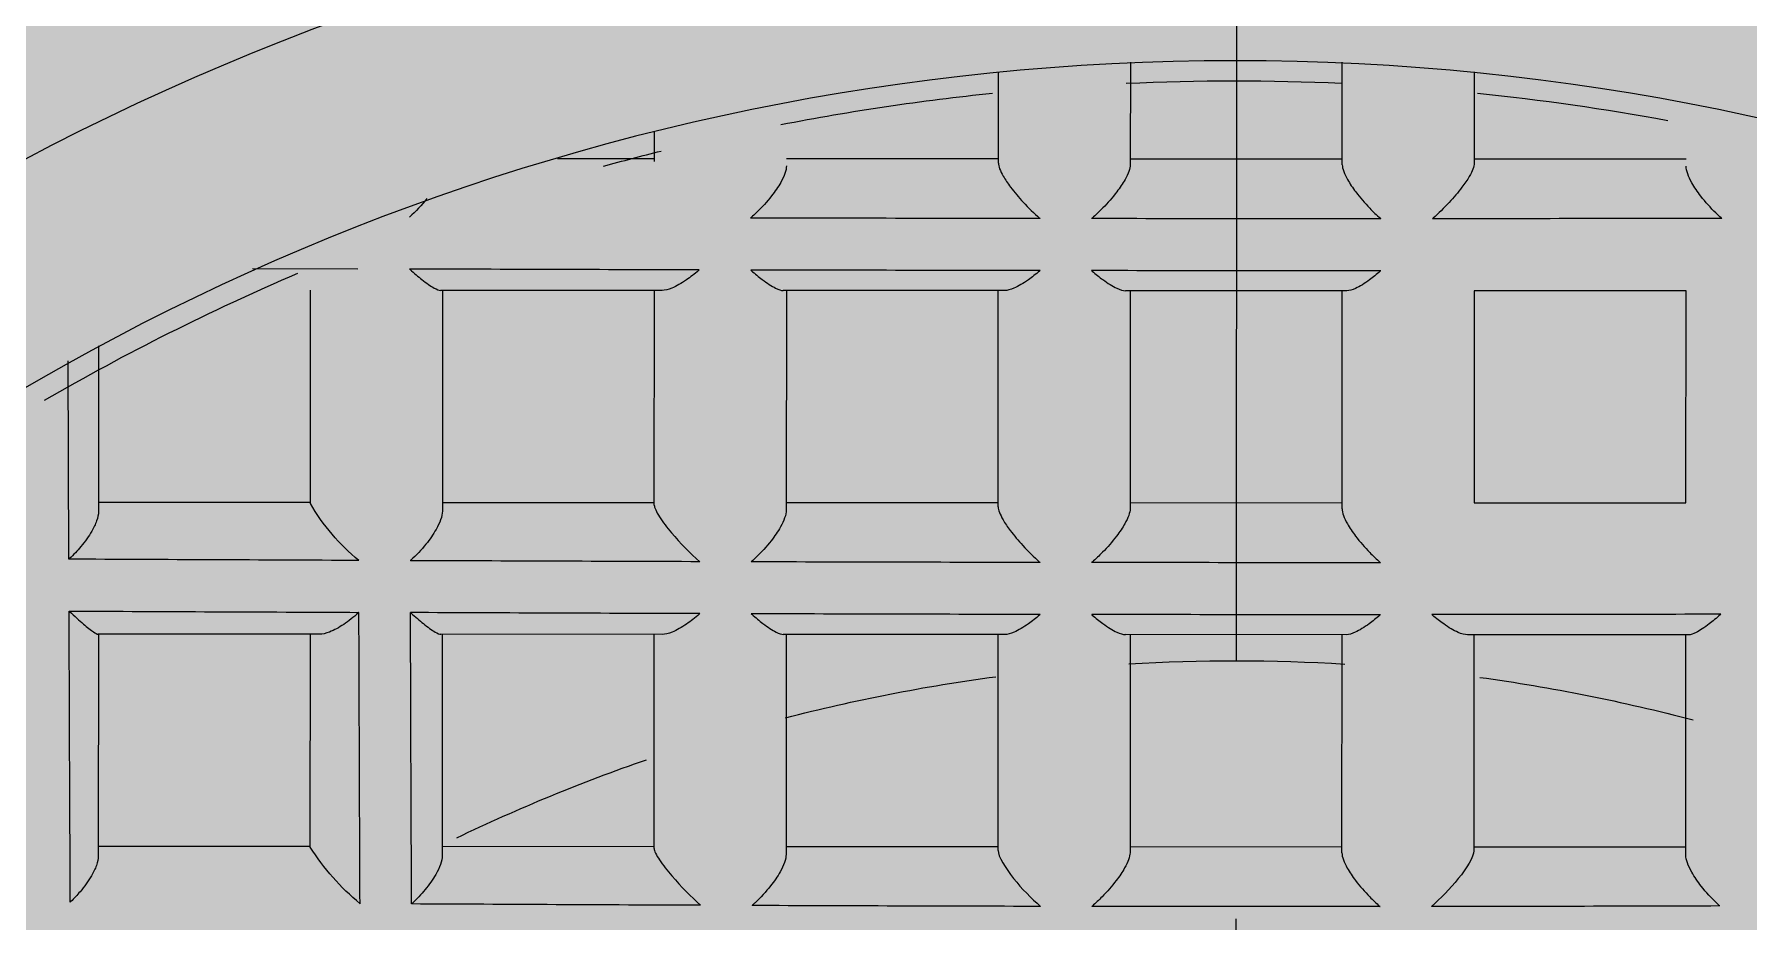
# Model space of a CAD drawing. Header units: millimetres. Extents: x 307301 to 459443, y -2888111 to -2805601.
# Drawn here: x 451694.624 to 451698.773, y -2883726.326 to -2883724.179 of the extents above; entities that cross this region are included whole.
import ezdxf

# ---------------------------------------------------------------- set-up
doc = ezdxf.new("R2010")
doc.units = ezdxf.units.MM
doc.header["$LTSCALE"] = 10
doc.header["$MEASUREMENT"] = 0
doc.linetypes.add('CENTER2', pattern=[1.125, 0.75, -0.125, 0.125, -0.125])
for name, color, linetype in [('$DDT_AUDIT_GENERATED_(131)', 7, 'Continuous'), ('$DDT_AUDIT_GENERATED_(159)', 7, 'Continuous'), ('$DDT_AUDIT_GENERATED_(15E)', 7, 'Continuous'), ('$DDT_AUDIT_GENERATED_(224)', 7, 'Continuous'), ('$DDT_AUDIT_GENERATED_(77)', 7, 'Continuous'), ('$DDT_AUDIT_GENERATED_(7E)', 7, 'Continuous'), ('$DDT_AUDIT_GENERATED_(901)', 7, 'Continuous'), ('$DDT_AUDIT_GENERATED_(E33)', 7, 'Continuous'), ('BMA  furniture', 6, 'Continuous'), ('Default', 7, 'Continuous'), ('Furniture - Plan', 3, 'Continuous')]:
    doc.layers.add(name, color=color, linetype=linetype)

# ---------------------------------------------------------------- blocks, each defined once
blk = doc.blocks.new('TUFTUFTU')
at = {"layer": 'Furniture - Plan', "ltscale": 0.01}
h = blk.add_hatch(color=250, dxfattribs=at)
h.dxf.hatch_style = 1
h.set_gradient(color1=(51, 51, 51), color2=(105, 105, 105), one_color=1, tint=0.41, name='INVCYLINDER')
edge = h.paths.add_edge_path()
edge.add_arc((1413476.9385, -245799.0001), 296.5262, 0, 360)
at = {"layer": '$DDT_AUDIT_GENERATED_(131)', "color": 6, "linetype": 'Continuous'}
for start, end in [(95.84723, 100.47216), (87.37632, 92.56257), (78.99342, 84.14715), (74.60183, 76.03657), (59.96843, 66.79465)]:
    blk.add_arc((1413476.9385, -245799.0001), 11.5165, start, end, dxfattribs=at)
at = {"layer": '$DDT_AUDIT_GENERATED_(159)', "color": 6, "linetype": 'Continuous'}
for start, end in [(86.60965, 93.49213), (75.52244, 82.35525), (97.80839, 104.74055), (64.36537, 70.90392)]:
    blk.add_arc((1413476.9385, -245799.0001), 8.71, start, end, dxfattribs=at)
at = {"layer": '$DDT_AUDIT_GENERATED_(15E)', "color": 3, "linetype": 'Continuous'}
for radius in [295.9456, 295.5585]:
    blk.add_circle((1413476.9385, -245799.0001), radius, dxfattribs=at)
at = {"layer": '$DDT_AUDIT_GENERATED_(224)', "color": 3, "linetype": 'Continuous'}
for radius in [300, 296.5262, 296.1324]:
    blk.add_circle((1413476.9385, -245799.0001), radius, dxfattribs=at)
at = {"layer": '$DDT_AUDIT_GENERATED_(77)', "color": 6, "linetype": 'Continuous'}
for radius in [20.2846, 17.9619, 12.5811]:
    blk.add_circle((1413476.9385, -245799.0001), radius, dxfattribs=at)
blk.add_arc((1413476.9385, -245799.0001), 18.0296, 345.02605, 285.02605, dxfattribs=at)
at = {"layer": '$DDT_AUDIT_GENERATED_(7E)', "color": 6, "linetype": 'Continuous'}
for radius in [62.9054, 61.937]:
    blk.add_circle((1413476.9385, -245799.0001), radius, dxfattribs=at)
at = {"layer": '$DDT_AUDIT_GENERATED_(901)', "color": 6, "linetype": 'Continuous'}
for p, q in [((1413475.7815, -245787.4408), (1413475.7817, -245787.8828)), ((1413476.4205, -245787.8898), (1413476.4203, -245787.394)), ((1413477.4461, -245787.3935), (1413477.4463, -245787.8893)), ((1413478.0851, -245787.8817), (1413478.0849, -245787.4397)), ((1413479.7496, -245787.874), (1413479.7496, -245787.7321)), ((1413475.7817, -245787.8615), (1413474.7559, -245787.862)), ((1413477.4463, -245787.8607), (1413476.4205, -245787.8612)), ((1413479.1109, -245787.86), (1413478.085, -245787.8604)), ((1413480.2191, -245787.8595), (1413479.7496, -245787.8597)), ((1413481.6949, -245788.3923), (1413481.1849, -245788.394)), ((1413474.7562, -245788.5007), (1413475.782, -245788.5002)), ((1413474.7567, -245789.5265), (1413474.7562, -245788.5007)), ((1413475.782, -245788.5002), (1413475.7825, -245789.5261)), ((1413476.3977, -245788.4999), (1413477.4697, -245788.4995)), ((1413476.4212, -245789.5548), (1413476.4208, -245788.4999)), ((1413477.4466, -245788.4995), (1413477.4471, -245789.5544)), ((1413478.0548, -245788.4992), (1413479.1269, -245788.4987)), ((1413478.0858, -245789.5455), (1413478.0853, -245788.4992)), ((1413479.1112, -245788.4987), (1413479.1117, -245789.5612)), ((1413479.7128, -245788.4984), (1413480.7851, -245788.498)), ((1413479.7504, -245789.5367), (1413479.7499, -245788.4984)), ((1413480.7757, -245788.498), (1413480.7762, -245789.5662)), ((1413481.4149, -245789.5298), (1413481.4145, -245788.4977)), ((1413482.4404, -245788.766), (1413482.4408, -245789.569)), ((1413482.5838, -245789.799), (1413482.587, -245788.8392)), ((1413475.7825, -245789.5261), (1413474.7567, -245789.5265)), ((1413477.4471, -245789.5253), (1413476.4212, -245789.5258)), ((1413479.1116, -245789.5246), (1413478.0858, -245789.525)), ((1413480.7762, -245789.5238), (1413479.7504, -245789.5243)), ((1413482.4408, -245789.523), (1413481.4149, -245789.5235)), ((1413474.743, -245790.1653), (1413475.8142, -245790.1648)), ((1413474.7574, -245791.2297), (1413474.7569, -245790.1653)), ((1413475.7828, -245790.1648), (1413475.7833, -245791.2099)), ((1413476.399, -245790.1645), (1413477.4699, -245790.164)), ((1413476.422, -245791.2201), (1413476.4215, -245790.1645)), ((1413477.4474, -245790.164), (1413477.4478, -245791.2196)), ((1413478.0547, -245790.1638), (1413479.1259, -245790.1633)), ((1413478.0866, -245791.2089), (1413478.0861, -245790.1638)), ((1413479.1119, -245790.1633), (1413479.1124, -245791.2277)), ((1413479.7119, -245790.163), (1413480.7836, -245790.1625)), ((1413479.7511, -245791.1989), (1413479.7507, -245790.163)), ((1413480.7765, -245790.1625), (1413480.777, -245791.2328)), ((1413481.3713, -245790.1623), (1413482.4438, -245790.1618)), ((1413481.4157, -245791.1919), (1413481.4152, -245790.1622)), ((1413482.4411, -245790.1618), (1413482.4416, -245791.235)), ((1413475.7833, -245791.1906), (1413474.7574, -245791.1911)), ((1413477.4478, -245791.1899), (1413476.422, -245791.1903)), ((1413479.1124, -245791.1891), (1413478.0866, -245791.1896)), ((1413480.777, -245791.1884), (1413479.7511, -245791.1888)), ((1413482.4415, -245791.1876), (1413481.4157, -245791.1881))]:
    blk.add_line(p, q, dxfattribs=at)
for centre, radius, start, end in [((1413481.4239, -245787.5987), 0.7316, 218.47987, 228.13419), ((1413476.4355, -244429.6851), 1358.4663, 269.9218647, 269.9809504), ((1413476.3769, -244564.0185), 1224.1329, 269.9932779, 270.0588278), ((1413476.1961, -244429.6749), 1358.4766, 270.0711556, 270.1302407), ((1413476.4024, -244620.0301), 1168.373, 269.9917209, 270.0603848), ((1413476.2156, -244485.4052), 1302.998, 270.0733257, 270.134915), ((1413474.9216, -243965.2411), 1823.1637, 270.144928, 270.1889829), ((1413480.5237, -245789.009), 1.0323, 309.54703, 329.70084), ((1413476.5343, -244910.2543), 879.5616, 269.9805106, 270.0715951), ((1413476.3035, -244773.4696), 1016.3466, 270.0890112, 270.1678752), ((1413474.5144, -244193.8572), 1595.9618, 270.180084, 270.2303692), ((1413476.6721, -244820.3229), 969.7447, 269.876862, 269.9594952), ((1413476.5559, -244957.6103), 832.4573, 269.9779476, 270.0741581), ((1413476.3149, -244820.3381), 969.7297, 270.0926099, 270.1752443), ((1413474.4004, -244225.6989), 1564.372, 270.1878766, 270.2391692), ((1412111.9589, -245785.7332), 1368.9784, 359.7600073, 359.8190252), ((1412017.0364, -245785.2354), 1464.1516, 359.756176, 359.8113478), ((1411735.5059, -245783.703), 1747.0886, 359.7456541, 359.7918495), ((1413480.4335, -245790.5718), 1.1616, 309.65621, 327.73232), ((1413476.8575, -245058.0323), 733.4484, 269.8230805, 269.9321547), ((1413476.6657, -245199.23), 592.2505, 269.9585714, 270.0935344), ((1413476.3455, -245058.0114), 733.4695, 270.1199526, 270.2290237), ((1413473.2916, -244327.1762), 1464.3111, 270.2439504, 270.2986971)]:
    blk.add_arc(centre, radius, start, end, dxfattribs=at)
for points, knots in [([(1413474.583, -245788.1502), (1413474.5839, -245788.1494), (1413474.5848, -245788.1485), (1413474.5858, -245788.1477), (1413474.5945, -245788.1399), (1413474.6032, -245788.1319), (1413474.6117, -245788.1235), (1413474.6373, -245788.0986), (1413474.6623, -245788.0711), (1413474.6844, -245788.0426), (1413474.7009, -245788.0213), (1413474.7162, -245787.999), (1413474.7283, -245787.9773), (1413474.7366, -245787.9626), (1413474.7435, -245787.9479), (1413474.7483, -245787.9344), (1413474.7532, -245787.9207), (1413474.7559, -245787.9078), (1413474.7559, -245787.8972)], [0, 0, 0, 0, 0.011348, 0.011348, 0.011348, 0.116907, 0.116907, 0.116907, 0.436701, 0.436701, 0.436701, 0.675798, 0.675798, 0.675798, 0.837062, 0.837062, 0.837062, 1, 1, 1, 1]), ([(1413475.7817, -245787.8828), (1413475.7818, -245787.8903), (1413475.784, -245787.9), (1413475.7881, -245787.9108), (1413475.7922, -245787.9216), (1413475.7982, -245787.9337), (1413475.8055, -245787.9462), (1413475.8153, -245787.9632), (1413475.8277, -245787.9814), (1413475.841, -245787.9991), (1413475.8597, -245788.024), (1413475.8808, -245788.0489), (1413475.9023, -245788.0721), (1413475.9279, -245788.0998), (1413475.9548, -245788.1259), (1413475.9812, -245788.149), (1413475.9821, -245788.1498), (1413475.983, -245788.1506), (1413475.9839, -245788.1514)], [0, 0, 0, 0, 0.130615, 0.130615, 0.130615, 0.260342, 0.260342, 0.260342, 0.438697, 0.438697, 0.438697, 0.690382, 0.690382, 0.690382, 0.989825, 0.989825, 0.989825, 1, 1, 1, 1]), ([(1413476.4205, -245787.8898), (1413476.4205, -245787.8989), (1413476.418, -245787.9103), (1413476.4135, -245787.9226), (1413476.4091, -245787.9349), (1413476.4026, -245787.9484), (1413476.3949, -245787.962), (1413476.3839, -245787.9815), (1413476.3701, -245788.0019), (1413476.3552, -245788.0216), (1413476.3347, -245788.0487), (1413476.3114, -245788.0754), (1413476.2877, -245788.0998), (1413476.2708, -245788.1172), (1413476.2534, -245788.1337), (1413476.236, -245788.149), (1413476.2351, -245788.1498), (1413476.2342, -245788.1506), (1413476.2333, -245788.1514)], [0, 0, 0, 0, 0.145875, 0.145875, 0.145875, 0.290449, 0.290449, 0.290449, 0.498511, 0.498511, 0.498511, 0.786425, 0.786425, 0.786425, 0.989253, 0.989253, 0.989253, 1, 1, 1, 1]), ([(1413477.4463, -245787.8893), (1413477.4463, -245787.8985), (1413477.4488, -245787.9099), (1413477.4533, -245787.9222), (1413477.4577, -245787.9344), (1413477.4642, -245787.9479), (1413477.4719, -245787.9615), (1413477.483, -245787.981), (1413477.4968, -245788.0014), (1413477.5117, -245788.0211), (1413477.5323, -245788.0482), (1413477.5556, -245788.0748), (1413477.5793, -245788.0993), (1413477.5962, -245788.1166), (1413477.6136, -245788.1331), (1413477.631, -245788.1484), (1413477.6319, -245788.1492), (1413477.6328, -245788.15), (1413477.6338, -245788.1508)], [0, 0, 0, 0, 0.145875, 0.145875, 0.145875, 0.290449, 0.290449, 0.290449, 0.498511, 0.498511, 0.498511, 0.786425, 0.786425, 0.786425, 0.989253, 0.989253, 0.989253, 1, 1, 1, 1]), ([(1413478.0851, -245787.8817), (1413478.0851, -245787.8893), (1413478.0828, -245787.8989), (1413478.0787, -245787.9098), (1413478.0746, -245787.9205), (1413478.0686, -245787.9327), (1413478.0614, -245787.9451), (1413478.0515, -245787.9622), (1413478.0392, -245787.9804), (1413478.0259, -245787.9981), (1413478.0073, -245788.0231), (1413477.9862, -245788.048), (1413477.9647, -245788.0712), (1413477.9391, -245788.0989), (1413477.9122, -245788.125), (1413477.8859, -245788.1481), (1413477.885, -245788.1489), (1413477.8841, -245788.1497), (1413477.8832, -245788.1505)], [0, 0, 0, 0, 0.130615, 0.130615, 0.130615, 0.260342, 0.260342, 0.260342, 0.438697, 0.438697, 0.438697, 0.690382, 0.690382, 0.690382, 0.989825, 0.989825, 0.989825, 1, 1, 1, 1]), ([(1413479.1109, -245787.8952), (1413479.1109, -245787.9059), (1413479.1137, -245787.9187), (1413479.1185, -245787.9324), (1413479.1233, -245787.9459), (1413479.1303, -245787.9606), (1413479.1386, -245787.9753), (1413479.1507, -245787.9969), (1413479.166, -245788.0193), (1413479.1826, -245788.0406), (1413479.2047, -245788.069), (1413479.2297, -245788.0966), (1413479.2553, -245788.1214), (1413479.2639, -245788.1297), (1413479.2725, -245788.1378), (1413479.2813, -245788.1456), (1413479.2822, -245788.1464), (1413479.2831, -245788.1472), (1413479.2841, -245788.148)], [0, 0, 0, 0, 0.162938, 0.162938, 0.162938, 0.324202, 0.324202, 0.324202, 0.563299, 0.563299, 0.563299, 0.883093, 0.883093, 0.883093, 0.988652, 0.988652, 0.988652, 1, 1, 1, 1]), ([(1413476.2335, -245788.403), (1413476.2344, -245788.4038), (1413476.2353, -245788.4046), (1413476.2362, -245788.4054), (1413476.2537, -245788.4204), (1413476.2711, -245788.4344), (1413476.288, -245788.4467), (1413476.3119, -245788.4641), (1413476.3354, -245788.4787), (1413476.3561, -245788.4882), (1413476.3718, -245788.4955), (1413476.3864, -245788.5), (1413476.3977, -245788.4999)], [0, 0, 0, 0, 0.014647, 0.014647, 0.014647, 0.296301, 0.296301, 0.296301, 0.696508, 0.696508, 0.696508, 1, 1, 1, 1]), ([(1413477.6337, -245788.4024), (1413477.6328, -245788.4032), (1413477.6319, -245788.404), (1413477.631, -245788.4047), (1413477.6136, -245788.4198), (1413477.5962, -245788.4338), (1413477.5793, -245788.4461), (1413477.5554, -245788.4635), (1413477.532, -245788.4782), (1413477.5113, -245788.4877), (1413477.4955, -245788.495), (1413477.481, -245788.4995), (1413477.4697, -245788.4995)], [0, 0, 0, 0, 0.014647, 0.014647, 0.014647, 0.296301, 0.296301, 0.296301, 0.696508, 0.696508, 0.696508, 1, 1, 1, 1]), ([(1413477.8831, -245788.4021), (1413477.884, -245788.4029), (1413477.8849, -245788.4037), (1413477.8859, -245788.4045), (1413477.9038, -245788.42), (1413477.922, -245788.4343), (1413477.9398, -245788.4469), (1413477.9638, -245788.464), (1413477.9878, -245788.4782), (1413478.0095, -245788.4876), (1413478.0262, -245788.4948), (1413478.042, -245788.4992), (1413478.0548, -245788.4992)], [0, 0, 0, 0, 0.0149, 0.0149, 0.0149, 0.303312, 0.303312, 0.303312, 0.696338, 0.696338, 0.696338, 1, 1, 1, 1]), ([(1413479.2837, -245788.3996), (1413479.2829, -245788.4003), (1413479.282, -245788.4011), (1413479.2811, -245788.4019), (1413479.263, -245788.4177), (1413479.2451, -245788.4324), (1413479.228, -245788.4453), (1413479.2049, -245788.4628), (1413479.1826, -245788.4775), (1413479.1634, -245788.4871), (1413479.1491, -245788.4942), (1413479.1363, -245788.4987), (1413479.1269, -245788.4987)], [0, 0, 0, 0, 0.014252, 0.014252, 0.014252, 0.306746, 0.306746, 0.306746, 0.70396, 0.70396, 0.70396, 1, 1, 1, 1]), ([(1413479.5333, -245788.399), (1413479.5342, -245788.3998), (1413479.5351, -245788.4006), (1413479.5361, -245788.4014), (1413479.5556, -245788.4185), (1413479.5755, -245788.4341), (1413479.5952, -245788.4477), (1413479.6191, -245788.4642), (1413479.6431, -245788.478), (1413479.6651, -245788.487), (1413479.6825, -245788.4941), (1413479.6991, -245788.4984), (1413479.7128, -245788.4984)], [0, 0, 0, 0, 0.014965, 0.014965, 0.014965, 0.324839, 0.324839, 0.324839, 0.702876, 0.702876, 0.702876, 1, 1, 1, 1]), ([(1413480.9351, -245788.3949), (1413480.9342, -245788.3956), (1413480.9334, -245788.3964), (1413480.9325, -245788.3972), (1413480.9127, -245788.4149), (1413480.8934, -245788.4313), (1413480.8752, -245788.4456), (1413480.8535, -245788.4627), (1413480.8329, -245788.4772), (1413480.8159, -245788.4866), (1413480.8033, -245788.4936), (1413480.7924, -245788.4979), (1413480.7851, -245788.498)], [0, 0, 0, 0, 0.013794, 0.013794, 0.013794, 0.332699, 0.332699, 0.332699, 0.717117, 0.717117, 0.717117, 1, 1, 1, 1]), ([(1413479.7504, -245789.5367), (1413479.7504, -245789.5487), (1413479.7408, -245789.5697), (1413479.7096, -245789.6184), (1413479.6891, -245789.6451), (1413479.6242, -245789.7221), (1413479.576, -245789.7707), (1413479.5306, -245789.811)], [0, 0, 0, 0, 0.25, 0.25, 0.5, 0.5, 1, 1, 1, 1]), ([(1413476.4212, -245789.5548), (1413476.4212, -245789.5641), (1413476.4187, -245789.5756), (1413476.4143, -245789.588), (1413476.4098, -245789.6003), (1413476.4033, -245789.6139), (1413476.3956, -245789.6276), (1413476.3845, -245789.6473), (1413476.3706, -245789.6678), (1413476.3556, -245789.6876), (1413476.3349, -245789.7149), (1413476.3115, -245789.7417), (1413476.2876, -245789.7662), (1413476.2714, -245789.7828), (1413476.2547, -245789.7987), (1413476.2379, -245789.8135), (1413476.237, -245789.8143), (1413476.2361, -245789.8151), (1413476.2351, -245789.8159)], [0, 0, 0, 0, 0.146971, 0.146971, 0.146971, 0.292613, 0.292613, 0.292613, 0.502793, 0.502793, 0.502793, 0.793256, 0.793256, 0.793256, 0.98921, 0.98921, 0.98921, 1, 1, 1, 1]), ([(1413477.4471, -245789.5544), (1413477.4471, -245789.5636), (1413477.4496, -245789.5751), (1413477.4541, -245789.5875), (1413477.4586, -245789.5998), (1413477.4651, -245789.6134), (1413477.4728, -245789.6271), (1413477.4839, -245789.6468), (1413477.4978, -245789.6673), (1413477.5128, -245789.6871), (1413477.5335, -245789.7143), (1413477.557, -245789.7411), (1413477.5809, -245789.7656), (1413477.5971, -245789.7822), (1413477.6139, -245789.7981), (1413477.6307, -245789.8129), (1413477.6316, -245789.8137), (1413477.6325, -245789.8145), (1413477.6334, -245789.8153)], [0, 0, 0, 0, 0.146971, 0.146971, 0.146971, 0.292613, 0.292613, 0.292613, 0.502793, 0.502793, 0.502793, 0.793256, 0.793256, 0.793256, 0.98921, 0.98921, 0.98921, 1, 1, 1, 1]), ([(1413478.0858, -245789.5455), (1413478.0858, -245789.5528), (1413478.0836, -245789.5623), (1413478.0796, -245789.5729), (1413478.0755, -245789.5835), (1413478.0695, -245789.5955), (1413478.0624, -245789.6079), (1413478.0526, -245789.6247), (1413478.0405, -245789.6426), (1413478.0274, -245789.6601), (1413478.0089, -245789.6847), (1413477.9881, -245789.7094), (1413477.9669, -245789.7325), (1413477.9403, -245789.7613), (1413477.9124, -245789.7885), (1413477.8851, -245789.8126), (1413477.8842, -245789.8134), (1413477.8833, -245789.8141), (1413477.8824, -245789.8149)], [0, 0, 0, 0, 0.129049, 0.129049, 0.129049, 0.257259, 0.257259, 0.257259, 0.432473, 0.432473, 0.432473, 0.68013, 0.68013, 0.68013, 0.989883, 0.989883, 0.989883, 1, 1, 1, 1]), ([(1413479.1117, -245789.5612), (1413479.1117, -245789.5722), (1413479.1145, -245789.5854), (1413479.1194, -245789.5993), (1413479.1243, -245789.6132), (1413479.1314, -245789.6281), (1413479.1398, -245789.643), (1413479.1522, -245789.6651), (1413479.1679, -245789.6879), (1413479.1848, -245789.7095), (1413479.2072, -245789.7382), (1413479.2326, -245789.7659), (1413479.2586, -245789.7908), (1413479.2652, -245789.7971), (1413479.2718, -245789.8033), (1413479.2786, -245789.8093), (1413479.2795, -245789.8101), (1413479.2804, -245789.811), (1413479.2814, -245789.8118)], [0, 0, 0, 0, 0.167273, 0.167273, 0.167273, 0.332789, 0.332789, 0.332789, 0.579523, 0.579523, 0.579523, 0.906487, 0.906487, 0.906487, 0.9885, 0.9885, 0.9885, 1, 1, 1, 1]), ([(1413480.7762, -245789.5662), (1413480.7762, -245789.5784), (1413480.7793, -245789.593), (1413480.7847, -245789.6081), (1413480.79, -245789.6231), (1413480.7976, -245789.6391), (1413480.8067, -245789.655), (1413480.8202, -245789.679), (1413480.8373, -245789.7033), (1413480.8559, -245789.7263), (1413480.878, -245789.7537), (1413480.9029, -245789.7799), (1413480.9285, -245789.8035), (1413480.9294, -245789.8043), (1413480.9304, -245789.8052), (1413480.9313, -245789.806)], [0, 0, 0, 0, 0.187816, 0.187816, 0.187816, 0.373526, 0.373526, 0.373526, 0.654344, 0.654344, 0.654344, 0.987809, 0.987809, 0.987809, 1, 1, 1, 1]), ([(1413482.4408, -245789.569), (1413482.4408, -245789.5822), (1413482.4441, -245789.5977), (1413482.4498, -245789.6137), (1413482.4555, -245789.6295), (1413482.4636, -245789.6464), (1413482.4732, -245789.663), (1413482.4877, -245789.6881), (1413482.5059, -245789.7136), (1413482.5258, -245789.7376), (1413482.5429, -245789.7581), (1413482.5616, -245789.778), (1413482.581, -245789.7963), (1413482.5819, -245789.7972), (1413482.5829, -245789.7981), (1413482.5838, -245789.799)], [0, 0, 0, 0, 0.206973, 0.206973, 0.206973, 0.411563, 0.411563, 0.411563, 0.722178, 0.722178, 0.722178, 0.987183, 0.987183, 0.987183, 1, 1, 1, 1]), ([(1413474.5879, -245790.0654), (1413474.5888, -245790.0662), (1413474.5897, -245790.0669), (1413474.5905, -245790.0677), (1413474.609, -245790.0839), (1413474.6271, -245790.0989), (1413474.6445, -245790.1121), (1413474.6673, -245790.1295), (1413474.6892, -245790.1442), (1413474.7079, -245790.1537), (1413474.7217, -245790.1608), (1413474.7341, -245790.1653), (1413474.743, -245790.1653)], [0, 0, 0, 0, 0.014142, 0.014142, 0.014142, 0.312027, 0.312027, 0.312027, 0.706914, 0.706914, 0.706914, 1, 1, 1, 1]), ([(1413475.8142, -245790.1648), (1413475.8271, -245790.1648), (1413475.843, -245790.1604), (1413475.8598, -245790.1531), (1413475.8815, -245790.1438), (1413475.9055, -245790.1295), (1413475.9295, -245790.1125), (1413475.9474, -245790.0998), (1413475.9657, -245790.0854), (1413475.9837, -245790.0698), (1413475.9847, -245790.069), (1413475.9856, -245790.0682), (1413475.9865, -245790.0674)], [0, 0, 0, 0, 0.303302, 0.303302, 0.303302, 0.695194, 0.695194, 0.695194, 0.985076, 0.985076, 0.985076, 1, 1, 1, 1]), ([(1413476.2355, -245790.0675), (1413476.2364, -245790.0683), (1413476.2373, -245790.0691), (1413476.2382, -245790.0699), (1413476.2556, -245790.0849), (1413476.273, -245790.0989), (1413476.2899, -245790.1112), (1413476.3137, -245790.1286), (1413476.3371, -245790.1433), (1413476.3577, -245790.1528), (1413476.3733, -245790.1601), (1413476.3878, -245790.1645), (1413476.399, -245790.1645)], [0, 0, 0, 0, 0.014628, 0.014628, 0.014628, 0.296243, 0.296243, 0.296243, 0.696776, 0.696776, 0.696776, 1, 1, 1, 1]), ([(1413477.6333, -245790.0669), (1413477.6324, -245790.0677), (1413477.6315, -245790.0685), (1413477.6306, -245790.0692), (1413477.6132, -245790.0843), (1413477.5958, -245790.0983), (1413477.579, -245790.1106), (1413477.5551, -245790.1281), (1413477.5318, -245790.1427), (1413477.5112, -245790.1523), (1413477.4955, -245790.1595), (1413477.4811, -245790.164), (1413477.4699, -245790.164)], [0, 0, 0, 0, 0.014628, 0.014628, 0.014628, 0.296243, 0.296243, 0.296243, 0.696776, 0.696776, 0.696776, 1, 1, 1, 1]), ([(1413477.8823, -245790.0665), (1413477.8832, -245790.0673), (1413477.8841, -245790.0681), (1413477.885, -245790.0689), (1413477.9031, -245790.0845), (1413477.9214, -245790.0989), (1413477.9393, -245790.1116), (1413477.9634, -245790.1286), (1413477.9873, -245790.1428), (1413478.0091, -245790.1522), (1413478.0259, -245790.1594), (1413478.0418, -245790.1638), (1413478.0547, -245790.1638)], [0, 0, 0, 0, 0.014924, 0.014924, 0.014924, 0.304806, 0.304806, 0.304806, 0.696698, 0.696698, 0.696698, 1, 1, 1, 1]), ([(1413479.2809, -245790.0633), (1413479.28, -245790.064), (1413479.2791, -245790.0648), (1413479.2783, -245790.0656), (1413479.2598, -245790.0818), (1413479.2417, -245790.0968), (1413479.2244, -245790.1101), (1413479.2015, -245790.1275), (1413479.1796, -245790.1421), (1413479.161, -245790.1517), (1413479.1471, -245790.1588), (1413479.1347, -245790.1633), (1413479.1259, -245790.1633)], [0, 0, 0, 0, 0.014142, 0.014142, 0.014142, 0.312027, 0.312027, 0.312027, 0.706914, 0.706914, 0.706914, 1, 1, 1, 1]), ([(1413479.5301, -245790.0625), (1413479.531, -245790.0633), (1413479.5319, -245790.0641), (1413479.5329, -245790.065), (1413479.5529, -245790.0826), (1413479.5736, -245790.0988), (1413479.5939, -245790.1128), (1413479.6177, -245790.1291), (1413479.6417, -245790.1428), (1413479.6638, -245790.1517), (1413479.6812, -245790.1588), (1413479.6979, -245790.163), (1413479.7119, -245790.163)], [0, 0, 0, 0, 0.014955, 0.014955, 0.014955, 0.332887, 0.332887, 0.332887, 0.705714, 0.705714, 0.705714, 1, 1, 1, 1]), ([(1413480.9305, -245790.0573), (1413480.9297, -245790.058), (1413480.9288, -245790.0588), (1413480.928, -245790.0596), (1413480.9072, -245790.0784), (1413480.887, -245790.0959), (1413480.8683, -245790.1109), (1413480.8473, -245790.1278), (1413480.8276, -245790.142), (1413480.8117, -245790.1514), (1413480.7999, -245790.1582), (1413480.7899, -245790.1625), (1413480.7836, -245790.1625)], [0, 0, 0, 0, 0.013593, 0.013593, 0.013593, 0.347736, 0.347736, 0.347736, 0.724088, 0.724088, 0.724088, 1, 1, 1, 1]), ([(1413481.1801, -245790.0562), (1413481.1811, -245790.0571), (1413481.182, -245790.0579), (1413481.1829, -245790.0588), (1413481.2058, -245790.0794), (1413481.2297, -245790.0984), (1413481.2534, -245790.1142), (1413481.2766, -245790.1298), (1413481.3003, -245790.1428), (1413481.3222, -245790.1513), (1413481.3399, -245790.1582), (1413481.3569, -245790.1623), (1413481.3713, -245790.1623)], [0, 0, 0, 0, 0.014755, 0.014755, 0.014755, 0.370759, 0.370759, 0.370759, 0.720009, 0.720009, 0.720009, 1, 1, 1, 1]), ([(1413482.5829, -245790.05), (1413482.5821, -245790.0508), (1413482.5813, -245790.0515), (1413482.5805, -245790.0523), (1413482.5566, -245790.0747), (1413482.5339, -245790.0953), (1413482.5136, -245790.1127), (1413482.4949, -245790.1286), (1413482.4779, -245790.1422), (1413482.4648, -245790.1511), (1413482.4553, -245790.1577), (1413482.4477, -245790.1618), (1413482.4438, -245790.1618)], [0, 0, 0, 0, 0.013084, 0.013084, 0.013084, 0.39311, 0.39311, 0.39311, 0.743636, 0.743636, 0.743636, 1, 1, 1, 1]), ([(1413474.5928, -245791.4771), (1413474.5937, -245791.4763), (1413474.5946, -245791.4755), (1413474.5956, -245791.4746), (1413474.5995, -245791.4711), (1413474.6034, -245791.4674), (1413474.6073, -245791.4638), (1413474.6338, -245791.4388), (1413474.6596, -245791.411), (1413474.6824, -245791.3821), (1413474.6998, -245791.3599), (1413474.7159, -245791.3366), (1413474.7287, -245791.3138), (1413474.7372, -245791.2986), (1413474.7445, -245791.2833), (1413474.7495, -245791.2691), (1413474.7545, -245791.2547), (1413474.7574, -245791.2411), (1413474.7574, -245791.2297)], [0, 0, 0, 0, 0.011715, 0.011715, 0.011715, 0.060732, 0.060732, 0.060732, 0.397296, 0.397296, 0.397296, 0.654831, 0.654831, 0.654831, 0.826479, 0.826479, 0.826479, 1, 1, 1, 1]), ([(1413475.7833, -245791.2099), (1413475.7833, -245791.2383), (1413475.8186, -245791.2951), (1413475.8987, -245791.3945), (1413475.9446, -245791.4412), (1413475.989, -245791.4801)], [0, 0, 0, 0, 0.5, 0.5, 1, 1, 1, 1]), ([(1413476.422, -245791.2201), (1413476.422, -245791.2295), (1413476.4195, -245791.2411), (1413476.415, -245791.2536), (1413476.4105, -245791.2661), (1413476.4039, -245791.2798), (1413476.3962, -245791.2936), (1413476.385, -245791.3135), (1413476.3709, -245791.3342), (1413476.3558, -245791.3542), (1413476.335, -245791.3817), (1413476.3114, -245791.4086), (1413476.2873, -245791.4332), (1413476.2719, -245791.4489), (1413476.2561, -245791.464), (1413476.2403, -245791.4779), (1413476.2393, -245791.4787), (1413476.2384, -245791.4795), (1413476.2375, -245791.4804)], [0, 0, 0, 0, 0.148561, 0.148561, 0.148561, 0.295756, 0.295756, 0.295756, 0.509003, 0.509003, 0.509003, 0.80311, 0.80311, 0.80311, 0.989148, 0.989148, 0.989148, 1, 1, 1, 1]), ([(1413477.4478, -245791.2196), (1413477.4478, -245791.229), (1413477.4504, -245791.2406), (1413477.4549, -245791.2532), (1413477.4594, -245791.2656), (1413477.466, -245791.2793), (1413477.4737, -245791.2931), (1413477.485, -245791.313), (1413477.499, -245791.3337), (1413477.5142, -245791.3537), (1413477.535, -245791.3811), (1413477.5586, -245791.408), (1413477.5827, -245791.4327), (1413477.5981, -245791.4483), (1413477.614, -245791.4633), (1413477.6298, -245791.4773), (1413477.6307, -245791.4781), (1413477.6317, -245791.4789), (1413477.6326, -245791.4797)], [0, 0, 0, 0, 0.148561, 0.148561, 0.148561, 0.295756, 0.295756, 0.295756, 0.509003, 0.509003, 0.509003, 0.80311, 0.80311, 0.80311, 0.989148, 0.989148, 0.989148, 1, 1, 1, 1]), ([(1413478.0866, -245791.2089), (1413478.0866, -245791.2372), (1413478.0513, -245791.2941), (1413477.9713, -245791.3936), (1413477.9255, -245791.4403), (1413477.8811, -245791.4793)], [0, 0, 0, 0, 0.5, 0.5, 1, 1, 1, 1]), ([(1413479.1124, -245791.2277), (1413479.1124, -245791.2391), (1413479.1153, -245791.2528), (1413479.1204, -245791.2671), (1413479.1254, -245791.2813), (1413479.1327, -245791.2966), (1413479.1413, -245791.3118), (1413479.1541, -245791.3346), (1413479.1702, -245791.3579), (1413479.1876, -245791.38), (1413479.2104, -245791.4089), (1413479.2362, -245791.4367), (1413479.2627, -245791.4616), (1413479.2666, -245791.4653), (1413479.2706, -245791.4689), (1413479.2745, -245791.4725), (1413479.2754, -245791.4733), (1413479.2764, -245791.4742), (1413479.2773, -245791.475)], [0, 0, 0, 0, 0.173521, 0.173521, 0.173521, 0.345169, 0.345169, 0.345169, 0.602704, 0.602704, 0.602704, 0.939268, 0.939268, 0.939268, 0.988285, 0.988285, 0.988285, 1, 1, 1, 1]), ([(1413479.7511, -245791.1989), (1413479.7511, -245791.2098), (1413479.7412, -245791.2304), (1413479.7088, -245791.2789), (1413479.6876, -245791.3058), (1413479.6208, -245791.3837), (1413479.5718, -245791.433), (1413479.5262, -245791.474)], [0, 0, 0, 0, 0.25, 0.25, 0.5, 0.5, 1, 1, 1, 1]), ([(1413480.777, -245791.2328), (1413480.777, -245791.2456), (1413480.7802, -245791.2607), (1413480.7858, -245791.2763), (1413480.7913, -245791.2918), (1413480.7991, -245791.3083), (1413480.8085, -245791.3246), (1413480.8225, -245791.3492), (1413480.8403, -245791.3742), (1413480.8596, -245791.3978), (1413480.879, -245791.4213), (1413480.9004, -245791.444), (1413480.9225, -245791.4648), (1413480.9235, -245791.4656), (1413480.9244, -245791.4665), (1413480.9253, -245791.4674)], [0, 0, 0, 0, 0.198123, 0.198123, 0.198123, 0.393986, 0.393986, 0.393986, 0.691201, 0.691201, 0.691201, 0.987467, 0.987467, 0.987467, 1, 1, 1, 1]), ([(1413482.4416, -245791.235), (1413482.4416, -245791.2487), (1413482.445, -245791.2647), (1413482.451, -245791.2811), (1413482.4568, -245791.2975), (1413482.4652, -245791.3147), (1413482.4751, -245791.3318), (1413482.4901, -245791.3576), (1413482.5091, -245791.3837), (1413482.5298, -245791.4081), (1413482.5438, -245791.4247), (1413482.5588, -245791.4407), (1413482.5744, -245791.4559), (1413482.5754, -245791.4568), (1413482.5763, -245791.4577), (1413482.5772, -245791.4586)], [0, 0, 0, 0, 0.219462, 0.219462, 0.219462, 0.43637, 0.43637, 0.43637, 0.765904, 0.765904, 0.765904, 0.986795, 0.986795, 0.986795, 1, 1, 1, 1])]:
    blk.add_open_spline(points, degree=3, knots=knots, dxfattribs=at)
for points in [[(1413481.1809, -245789.805), (1413481.6522, -245789.8031), (1413482.1197, -245789.8011), (1413482.5838, -245789.799)], [(1413482.5829, -245790.05), (1413482.1189, -245790.0521), (1413481.6515, -245790.0542), (1413481.1801, -245790.0562)]]:
    blk.add_open_spline(points, degree=3, dxfattribs=at)
at = {"layer": '$DDT_AUDIT_GENERATED_(E33)', "color": 6, "linetype": 'Continuous'}
blk.add_circle((1413476.9385, -245799.0001), 11.6133, dxfattribs=at)
at = {"layer": 'Default', "color": 6, "linetype": 'CENTER2'}
blk.add_line((1413476.9209, -245760.2891), (1413476.9561, -245837.711), dxfattribs=at)
blk = doc.blocks.new('SDTYTYT')
at = {"layer": 'Furniture - Plan', "color": 3, "xscale": 0.5000000000000486, "yscale": 0.5000000000000486, "zscale": 0.5000000000000486, "rotation": 180}
blk.add_blockref('TUFTUFTU', (925445.3989, -2867082.7135), dxfattribs=at)

msp = doc.modelspace()

# ---------------------------------------------------------------- block references
at = {"layer": 'BMA  furniture', "xscale": -1, "rotation": 180}
msp.add_blockref('SDTYTYT', (232990.601, -5627913.2632), dxfattribs=at)

doc.saveas('drawing.dxf')
